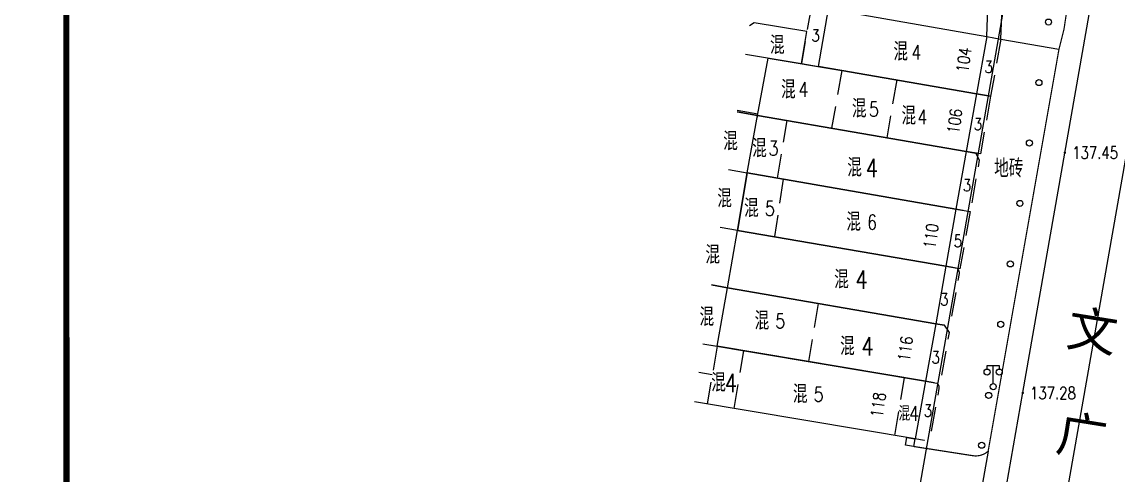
# Model space of a CAD drawing. Extents: x 529262 to 576451, y 2694391 to 2717535.
# Drawn here: x 563220.2 to 563310.3, y 2710922.2 to 2710959.5 of the extents above; entities that cross this region are included whole.
import ezdxf
from ezdxf.enums import TextEntityAlignment as Align
from ezdxf.xclip import XClip

# ---------------------------------------------------------------- set-up
doc = ezdxf.new("R2010")
doc.units = 0
doc.header["$XCLIPFRAME"] = 0
doc.linetypes.add('X5', pattern=[3, 2, -1])
for name, color, linetype in [('DLDW', 8, 'Continuous'), ('DLSS', 4, 'Continuous'), ('GCD', 8, 'Continuous'), ('JMD', 8, 'Continuous'), ('PP-COM', 7, 'Continuous'), ('RD-中线', 40, 'Continuous'), ('RD-红线', 7, 'Continuous'), ('ZBTZ', 8, 'Continuous'), ('ZJ', 7, 'Continuous'), ('污水管径标注_W10-', 202, 'Continuous')]:
    doc.layers.add(name, color=color, linetype=linetype)
doc.styles.add('HZ', font='rs.shx', dxfattribs={"width": 0.8, "bigfont": 'hztxt.shx'})
doc.styles.add('等线体', font='simhei.ttf')
doc.linetypes.add('1161', pattern='A,0,[149,AAA.SHX,S=0.15,R=0,X=0,Y=0],-1.6', length=1.6)

# ---------------------------------------------------------------- blocks, each defined once
blk = doc.blocks.new('A$C19FD0107')
at = {"layer": 'RD-中线', "color": 8, "linetype": 'Continuous'}
blk.add_lwpolyline([(-7960.876, 14986.929), (-7915.562, 15243.039, 0.015839), (-7911.034, 15274.384), (-7907.822, 15303.003, -0.015839), (-7903.295, 15334.348), (-7712.175, 16414.531, 0.000335), (-7712.105, 16414.927), (-7698.73, 16491.116, 0.000054), (-7698.719, 16491.18), (-7681.611, 16588.754)], format="xyb", dxfattribs=at)
at = {"layer": 'RD-红线', "color": 8, "linetype": 'Continuous', "flags": 128}
blk.add_lwpolyline([(-7710.188, 16495.253), (-7707.598, 16510.023), (-7697.746, 16566.215), (-7696.366, 16574.085)], dxfattribs=at)
blk = doc.blocks.new('gc170')
at = {"color": 8, "linetype": 'Continuous'}
blk.add_circle((0, 0), 0.5, dxfattribs=at)
blk = doc.blocks.new('gc097')
at = {"color": 8}
for p, q in [((-1, 2.9), (-1, 3.5)), ((-1, 3.5), (1, 3.5)), ((0, 0.5), (0, 3.5)), ((1, 3.5), (1, 2.9))]:
    blk.add_line(p, q, dxfattribs=at)
for centre in [(-1, 2.4), (1, 2.4), (0, 0)]:
    blk.add_circle(centre, 0.5, dxfattribs=at)
blk = doc.blocks.new('GC200')
at = {"linetype": 'Continuous', "const_width": 0.2, "flags": 128}
blk.add_lwpolyline([(-0.1, 0, 1), (0.1, 0, 1)], format="xyb", close=True, dxfattribs=at)

msp = doc.modelspace()

# ---------------------------------------------------------------- linework, layer by layer
at = {"const_width": 0.5}
msp.add_lwpolyline([(562598.829, 2711123.986), (562446.582, 2711123.874), (562446.587, 2710552.781), (562978.372, 2710552.956), (562978.226, 2710625.113), (563223.964, 2710625.037), (563223.849, 2711063.295), (562599.05, 2711060.81), (562598.829, 2711123.986)], dxfattribs=at)
at = {"layer": 'DLSS', "linetype": 'Continuous', "const_width": 0.1, "flags": 128}
msp.add_lwpolyline([(563293.5, 2710924.549), (563298.37, 2710923.79, 0.223694), (563299.627, 2710924.159), (563305.448, 2710957.224, 0.393302), (563294.423, 2710979.593), (563237.411, 2710989.814)], format="xyb", dxfattribs=at)
at = {"layer": 'JMD', "linetype": 'Continuous'}
msp.add_line((563280.674, 2710951.768), (563280.65, 2710951.63), dxfattribs=at)
at = {"layer": 'JMD', "linetype": 'X5'}
for points, elevation in [([(563299.528, 2710958.256), (563300.666, 2710958.051), (563300.84, 2710962.341), (563299.845, 2710966.526), (563297.854, 2710970.36), (563296.894, 2710969.673)], 137.844), ([(563276.95, 2710930.444), (563275.848, 2710930.642)], -523.565)]:
    msp.add_lwpolyline(points, dxfattribs=dict(at, elevation=elevation))
at = {"layer": 'JMD', "linetype": 'Continuous', "flags": 128}
for points in [[(563286.502, 2710960.55), (563299.528, 2710958.256), (563299.667, 2710962.224), (563298.741, 2710966.115), (563296.894, 2710969.673), (563286.883, 2710962.713)], [(563286.502, 2710960.55), (563299.528, 2710958.256), (563298.683, 2710953.555), (563287.6, 2710955.469), (563285.68, 2710955.794)], [(563281.539, 2710956.494), (563287.6, 2710955.469), (563298.683, 2710953.555), (563297.823, 2710948.815), (563280.674, 2710951.768)], [(563280.674, 2710951.768), (563297.823, 2710948.815), (563296.959, 2710944.074), (563279.824, 2710947.056)], [(563279.824, 2710947.056), (563296.959, 2710944.074), (563296.142, 2710939.365), (563279.027, 2710942.306)], [(563279.027, 2710942.306), (563296.142, 2710939.365), (563295.318, 2710934.644), (563278.209, 2710937.606)], [(563278.209, 2710937.606), (563295.318, 2710934.644), (563294.486, 2710929.914), (563277.356, 2710932.795)]]:
    msp.add_lwpolyline(points, close=True, dxfattribs=at)
at = {"layer": 'JMD', "linetype": 'X5'}
for points in [[(563286.502, 2710960.55), (563285.098, 2710960.797), (563284.275, 2710956.031), (563285.68, 2710955.794)], [(563299.528, 2710958.256), (563300.666, 2710958.051), (563299.83, 2710953.351), (563298.683, 2710953.555)], [(563287.6, 2710955.469), (563286.755, 2710950.722)], [(563298.683, 2710953.555), (563299.83, 2710953.351), (563298.987, 2710948.608), (563297.823, 2710948.815)], [(563282.774, 2710946.537), (563282.078, 2710941.81)], [(563296.959, 2710944.074), (563298.143, 2710943.863), (563297.306, 2710939.158), (563296.142, 2710939.365)], [(563277.356, 2710932.795), (563276.538, 2710928.056)]]:
    msp.add_lwpolyline(points, dxfattribs=at)
at = {"layer": 'JMD', "linetype": 'Continuous', "flags": 128}
for points in [[(563279.686, 2710956.816), (563284.275, 2710956.031), (563284.732, 2710958.68), (563280.412, 2710959.389), (563280.028, 2710959.143)], [(563278.294, 2710947.32), (563279.824, 2710947.056), (563280.674, 2710951.768), (563278.989, 2710952.059)], [(563278.989, 2710952.059), (563280.674, 2710951.768)], [(563279.009, 2710952.198), (563280.697, 2710951.906)], [(563278.294, 2710947.32), (563279.824, 2710947.056), (563279.027, 2710942.306), (563277.595, 2710942.553)], [(563276.903, 2710937.832), (563278.209, 2710937.606), (563279.027, 2710942.306), (563277.595, 2710942.553)], [(563276.193, 2710932.99), (563277.356, 2710932.795), (563278.209, 2710937.606), (563276.903, 2710937.832)], [(563276.193, 2710932.99), (563294.486, 2710929.914), (563293.643, 2710925.171), (563275.495, 2710928.231)]]:
    msp.add_lwpolyline(points, dxfattribs=at)
at = {"layer": 'JMD', "linetype": 'X5', "flags": 128}
for points in [[(563292.118, 2710954.689), (563291.3, 2710949.938)], [(563282.309, 2710946.624), (563283.122, 2710951.346)], [(563285.667, 2710936.315), (563284.862, 2710931.532)], [(563278.743, 2710927.684), (563279.541, 2710932.427)], [(563291.959, 2710925.455), (563292.758, 2710930.205)]]:
    msp.add_lwpolyline(points, dxfattribs=at)
for points, elevation in [([(563297.823, 2710948.815), (563298.609, 2710948.675), (563298.895, 2710948.092), (563298.252, 2710944.478), (563297.695, 2710943.943), (563296.959, 2710944.074)], 137.813), ([(563295.318, 2710934.644), (563296.006, 2710934.522), (563296.422, 2710933.932), (563295.779, 2710930.318), (563295.416, 2710929.749), (563294.486, 2710929.914)], 137.723)]:
    msp.add_lwpolyline(points, dxfattribs=dict(at, elevation=elevation))
for points, elevation in [([(563296.142, 2710939.365), (563297.072, 2710939.2, -0.274912), (563297.236, 2710938.768), (563296.574, 2710935.044, -0.33778), (563296.006, 2710934.522), (563295.318, 2710934.644)], 137.773), ([(563294.486, 2710929.914), (563295.416, 2710929.749, -0.274912), (563295.58, 2710929.317), (563294.918, 2710925.593, -0.296986), (563294.36, 2710925.042), (563293.643, 2710925.171)], 137.79)]:
    msp.add_lwpolyline(points, format="xyb", dxfattribs=dict(at, elevation=elevation))
at = {"layer": 'JMD', "linetype": 'Continuous', "elevation": 137.361, "flags": 128}
msp.add_lwpolyline([(563293.606, 2710925.177), (563293.5, 2710924.549), (563292.84, 2710924.653), (563292.947, 2710925.288)], close=True, dxfattribs=at)
at = {"layer": 'ZBTZ', "linetype": '1161', "flags": 128}
for points in [[(563300.666, 2710958.051), (563305.445, 2710957.21)], [(563299.627, 2710924.159), (563298.316, 2710916.731)]]:
    msp.add_lwpolyline(points, dxfattribs=at)
at = {"layer": '污水管径标注_W10-'}
msp.add_lwpolyline([(563295.565, 2710889.58), (563299.019, 2710909.28), (563300.746, 2710919.129), (563302.473, 2710928.979), (563305.927, 2710948.679), (563309.381, 2710968.378), (563311.108, 2710978.228)], dxfattribs=at)

# ---------------------------------------------------------------- block references
at = {"layer": 'DLDW', "color": 252, "linetype": 'Continuous', "xscale": 0.5, "yscale": 0.5, "zscale": 0.5}
msp.add_blockref('gc097', (563300.041, 2710929.47), dxfattribs=at)
at = {"layer": 'GCD', "linetype": 'Continuous'}
ref = msp.add_blockref('GC200', (563305.933, 2710948.71, 137.45), dxfattribs=dict(at, xscale=0.5, yscale=0.5, zscale=0.5))
ref.add_attrib('height', '137.45', dxfattribs={"linetype": 'Continuous', "height": 1, "style": 'HZ', "width": 0.8}).set_placement((563306.533, 2710948.71, 137.45), align=Align.MIDDLE_LEFT)
ref = msp.add_blockref('GC200', (563302.469, 2710928.95, 137.28), dxfattribs=dict(at, xscale=0.5, yscale=0.5, zscale=0.5))
ref.add_attrib('height', '137.28', dxfattribs={"linetype": 'Continuous', "height": 1, "style": 'HZ', "width": 0.8}).set_placement((563303.069, 2710928.95, 137.28), align=Align.MIDDLE_LEFT)
at = {"layer": 'PP-COM'}
ref = msp.add_blockref('A$C19FD0107', (570997.993, 2694390.603), dxfattribs=at)
XClip(ref).set_block_clipping_path([(-9366.4383134884, 14428.6043910822), (-3328.4480743363, 17452.7484863754)])
at = {"layer": 'ZBTZ', "linetype": 'Continuous', "xscale": 0.5000000000484858, "yscale": 0.5000000000484858, "zscale": 0.5000000000484858, "rotation": 261.031829754736}
for p in [(563304.586, 2710959.446), (563303.802, 2710954.475), (563303.018, 2710949.505), (563302.233, 2710944.535), (563301.449, 2710939.565), (563300.664, 2710934.595), (563299.669, 2710928.745), (563299.096, 2710924.654)]:
    msp.add_blockref('gc170', p, dxfattribs=at)

# ---------------------------------------------------------------- texts
at = {"layer": 'JMD', "linetype": 'Continuous', "style": 'HZ', "width": 0.8}
for s, height, p in [('混', 1.5, (563282.901, 2710957.57)), ('混', 1.5, (563293.042, 2710957.028)), ('4', 1.2, (563294.127, 2710956.959)), ('混', 1.5, (563283.809, 2710953.91)), ('4', 1.2, (563284.861, 2710953.915)), ('混', 1.5, (563289.632, 2710952.344)), ('混', 1.5, (563293.702, 2710951.757)), ('4', 1.2, (563294.617, 2710951.645)), ('混', 1.5, (563279.053, 2710949.659)), ('混', 1.5, (563281.433, 2710949.075)), ('3', 1.2, (563282.399, 2710949.078)), ('混', 1.5, (563289.251, 2710947.491)), ('4', 1.5, (563290.595, 2710947.446)), ('混', 1.5, (563278.566, 2710944.951)), ('混', 1.5, (563280.773, 2710944.159)), ('混', 1.5, (563289.17, 2710943.022)), ('混', 1.5, (563277.591, 2710940.324)), ('混', 1.5, (563288.173, 2710938.291)), ('4', 1.5, (563289.741, 2710938.271)), ('混', 1.5, (563277.104, 2710935.209)), ('混', 1.5, (563281.631, 2710934.895)), ('混', 1.5, (563288.66, 2710932.799)), ('4', 1.5, (563290.229, 2710932.78)), ('混', 1.5, (563278.072, 2710929.806)), ('4', 1.5, (563279.006, 2710929.763)), ('混', 1.5, (563284.78, 2710928.866)), ('混', 1.2, (563293.222, 2710927.265)), ('4', 1.2, (563293.95, 2710927.259))]:
    msp.add_text(s, height=height, dxfattribs=at).set_placement(p, align=Align.MIDDLE_RIGHT)
for s, p in [('5', (563289.827, 2710952.283)), ('5', (563281.275, 2710944.126)), ('6', (563289.672, 2710942.989)), ('5', (563282.133, 2710934.863)), ('5', (563285.282, 2710928.833))]:
    msp.add_text(s, height=1.2, dxfattribs=at).set_placement(p, align=Align.MIDDLE_LEFT)
at = {"layer": 'ZJ', "color": 8, "linetype": 'Continuous', "style": 'HZ', "width": 0.8}
for s, height, p in [('3', 1, (563285.452, 2710958.352)), ('3', 1, (563299.669, 2710955.768)), ('3', 1, (563298.788, 2710951.057)), ('地砖', 1.5, (563301.323, 2710947.497)), ('3', 1, (563297.895, 2710946.032)), ('5', 1, (563297.14, 2710941.452)), ('3', 1, (563296.029, 2710936.651)), ('3', 1, (563295.319, 2710931.876)), ('3', 1, (563294.683, 2710927.496))]:
    msp.add_text(s, height=height, dxfattribs=at).set_placement(p, align=Align.MIDDLE)
for s, p in [('104', (563297.633, 2710956.342)), ('106', (563296.879, 2710951.3)), ('110', (563294.933, 2710941.852)), ('116', (563292.823, 2710932.586)), ('118', (563290.587, 2710927.97))]:
    msp.add_text(s, height=1, rotation=81.97877, dxfattribs=at).set_placement(p, align=Align.MIDDLE)
at = {"layer": 'ZJ', "color": 8, "linetype": 'Continuous', "style": '等线体'}
for s, p in [('文', (563308.214, 2710934.123)), ('广', (563307.344, 2710925.469))]:
    msp.add_text(s, height=3, rotation=350.9163, dxfattribs=at).set_placement(p, align=Align.MIDDLE)

doc.saveas('drawing.dxf')
